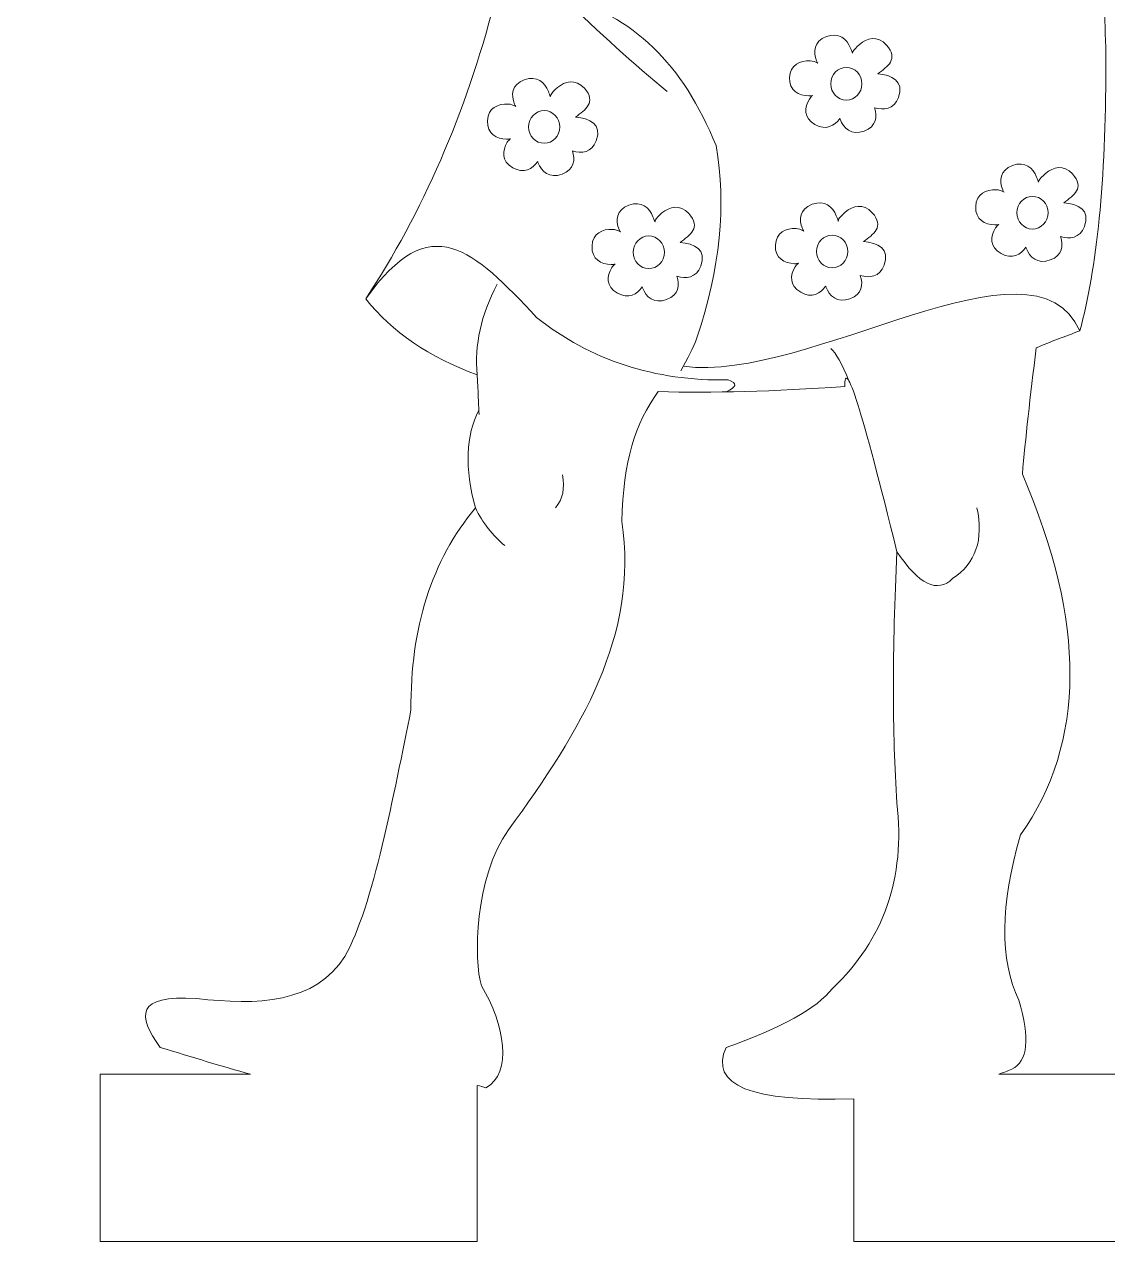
# Model space of a CAD drawing. Header units: centimetres. Extents: x -194 to -71, y -132 to -32.
# Drawn here: x -147.68 to -142.51, y -58.73 to -52.92 of the extents above; entities that cross this region are included whole.
import ezdxf

# ---------------------------------------------------------------- set-up
doc = ezdxf.new("R2010")
doc.units = ezdxf.units.CM
doc.header["$MEASUREMENT"] = 0
doc.layers.add('Layer 1', color=7, linetype='Continuous')

msp = doc.modelspace()

# ---------------------------------------------------------------- linework, layer by layer
at = {"layer": 'Layer 1', "color": 250, "lineweight": 20}
msp.add_open_spline([(-141.80799, -53.09588), (-141.64111, -53.12038), (-141.52923, -53.11214), (-141.47237, -53.07115), (-141.47237, -53.07115), (-141.46658, -53.00512), (-141.42081, -52.9313), (-141.33506, -52.84974), (-141.33506, -52.84974), (-141.22352, -52.7187), (-141.22908, -52.60597), (-141.35172, -52.51157), (-141.35172, -52.51157), (-141.45841, -52.38255), (-141.64424, -52.23359), (-141.62629, -52.12913), (-141.62629, -52.12913), (-141.58117, -51.73998), (-141.5757, -51.36731), (-141.62987, -50.99728), (-141.62987, -50.99728), (-141.59197, -50.99492), (-141.5331, -51.10387), (-141.49481, -51.0987), (-141.49481, -51.0987), (-141.45317, -51.11015), (-141.25241, -51.20742), (-141.20861, -51.20525), (-141.20861, -51.20525), (-141.21272, -51.19357), (-141.00339, -51.21226), (-141.00786, -51.20152), (-141.00786, -51.20152), (-140.72723, -51.14377), (-140.44417, -51.21312), (-140.44417, -51.21312), (-140.44417, -51.21312), (-140.36127, -51.26539), (-140.45853, -51.08039), (-140.38363, -51.03937), (-140.38363, -51.03937), (-140.35103, -51.02153), (-140.14413, -51.14837), (-140.11225, -51.13771), (-140.11225, -51.13771), (-140.05187, -51.13727), (-140.0802, -50.97036), (-140.00398, -50.91822), (-140.00398, -50.91822), (-140.00733, -50.91561), (-139.93165, -50.86477), (-139.93508, -50.86228), (-139.93508, -50.86228), (-139.84842, -50.8109), (-139.79724, -50.81005), (-139.7602, -50.74006), (-139.7602, -50.74006), (-139.7269, -50.72993), (-139.4367, -50.64122), (-139.39849, -50.61508), (-139.39849, -50.61508), (-139.42106, -50.59751), (-139.54807, -50.28778), (-139.5741, -50.27678), (-139.5741, -50.27678), (-139.56106, -50.21046), (-139.67431, -50.20307), (-139.69615, -50.10342), (-139.69615, -50.10342), (-139.7061, -50.05798), (-139.80931, -50.0249), (-139.84636, -50.00741), (-139.84636, -50.00741), (-139.84735, -50.00544), (-139.59653, -49.95937), (-139.56476, -49.89611), (-139.56476, -49.89611), (-139.56476, -49.89611), (-139.94398, -49.6959), (-139.94398, -49.6959), (-139.94398, -49.6959), (-139.89586, -49.61428), (-139.96392, -49.59579), (-139.95774, -49.5834), (-139.95774, -49.5834), (-139.98007, -49.5796), (-140.1246, -49.56837), (-140.14682, -49.56822), (-140.14682, -49.56822), (-140.19444, -49.53216), (-140.16548, -49.55152), (-140.23276, -49.52607), (-140.23276, -49.52607), (-140.2277, -49.51709), (-140.20715, -49.47426), (-140.20224, -49.46449), (-140.20224, -49.46449), (-140.24022, -49.458), (-140.20522, -49.28176), (-140.24286, -49.28589), (-140.24286, -49.28589), (-140.37755, -49.24956), (-140.39742, -49.1059), (-140.5934, -49.10277), (-140.5934, -49.10277), (-140.5701, -49.0959), (-141.09649, -49.09495), (-141.07442, -49.08382), (-141.07442, -49.08382), (-141.2049, -48.95041), (-141.43629, -48.94712), (-141.54592, -49.0359), (-141.54592, -49.0359), (-141.5145, -48.98629), (-141.51247, -49.01795), (-141.47416, -48.94172), (-141.47416, -48.94172), (-141.76979, -48.89127), (-141.48268, -48.89698), (-141.66688, -48.81841), (-141.66688, -48.81841), (-141.65649, -48.80208), (-141.78055, -48.72637), (-141.77086, -48.70705), (-141.77086, -48.70705), (-141.8148, -48.69955), (-141.9711, -48.94425), (-142.05781, -49.04512), (-142.05781, -49.04512), (-142.24201, -48.12336), (-142.31892, -48.09432), (-143.01573, -47.99866), (-143.01573, -47.99866), (-143.265, -47.81074), (-143.29327, -47.26369), (-143.19855, -47.15736), (-143.19855, -47.15736), (-143.07854, -47.14787), (-142.96068, -46.98147), (-142.96144, -46.64207), (-142.96144, -46.64207), (-142.9854, -46.54221), (-143.05196, -46.60798), (-143.09455, -46.57766), (-143.09455, -46.57766), (-143.131, -45.90653), (-143.47626, -45.65558), (-144.22188, -45.9295), (-144.22188, -45.9295), (-144.39253, -46.09946), (-144.4702, -46.35174), (-144.45486, -46.68636), (-144.45486, -46.68636), (-144.50127, -47.12342), (-144.4264, -47.42132), (-144.23024, -47.58009), (-144.23024, -47.58009), (-144.20326, -47.72473), (-144.19771, -47.61501), (-144.21363, -47.72267), (-144.21363, -47.72267), (-144.17886, -47.89569), (-144.27592, -47.90061), (-144.67121, -48.0389), (-144.67121, -48.0389), (-144.8523, -48.0246), (-145.14351, -48.30105), (-145.16206, -48.64277), (-145.16206, -48.64277), (-145.44435, -49.61717), (-145.52063, -50.17005), (-145.60721, -50.30137), (-145.60721, -50.30137), (-145.71123, -50.29725), (-145.94835, -50.2221), (-146.31856, -50.07594), (-146.31856, -50.07594), (-146.29998, -49.98395), (-146.33047, -49.90746), (-146.41009, -49.84648), (-146.41009, -49.84648), (-146.47376, -49.80491), (-146.5195, -49.71768), (-146.54735, -49.5848), (-146.54735, -49.5848), (-146.53402, -49.37562), (-146.59227, -49.29643), (-146.72206, -49.34727), (-146.72206, -49.34727), (-146.81252, -49.40091), (-146.81945, -49.4935), (-146.74288, -49.62505), (-146.74288, -49.62505), (-146.71353, -49.69631), (-146.70106, -49.75671), (-146.70542, -49.80621), (-146.70542, -49.80621), (-146.74456, -49.84969), (-146.83194, -49.86176), (-146.96751, -49.84246), (-146.96751, -49.84246), (-147.04566, -49.75187), (-147.23422, -49.69551), (-147.53327, -49.67336), (-147.53327, -49.67336), (-147.65363, -49.6796), (-147.68275, -49.73193), (-147.62061, -49.83036), (-147.62061, -49.83036), (-147.54121, -49.81591), (-147.39699, -49.84006), (-147.18799, -49.90283), (-147.18799, -49.90283), (-147.21571, -49.90283), (-147.26286, -49.90283), (-147.32942, -49.90283), (-147.32942, -49.90283), (-147.43904, -49.8907), (-147.48204, -49.93232), (-147.45837, -50.02763), (-147.45837, -50.02763), (-147.30903, -50.0024), (-147.17453, -50.01583), (-147.05486, -50.06788), (-147.05486, -50.06788), (-147.12417, -50.06384), (-147.19488, -50.0625), (-147.26702, -50.06386), (-147.26702, -50.06386), (-147.40358, -50.08878), (-147.40427, -50.19613), (-147.3003, -50.21685), (-147.3003, -50.21685), (-147.21638, -50.18001), (-147.08466, -50.19075), (-146.95502, -50.23697), (-146.95502, -50.23697), (-147.08299, -50.20487), (-147.47612, -50.33706), (-147.19005, -50.396), (-147.19005, -50.396), (-147.16495, -50.35572), (-147.02061, -50.37898), (-146.95154, -50.39452), (-146.95154, -50.39452), (-146.7649, -50.43643), (-146.55182, -50.51199), (-146.33936, -50.51476), (-146.33936, -50.51476), (-146.16362, -50.571), (-145.96533, -50.68238), (-145.74448, -50.84889), (-145.74448, -50.84889), (-145.44932, -50.95341), (-145.25796, -50.95208), (-145.17042, -50.84487), (-145.17042, -50.84487), (-145.23675, -51.16274), (-145.22566, -51.48477), (-145.13713, -51.81106), (-145.13713, -51.81106), (-145.2565, -51.80729), (-145.35634, -52.1401), (-145.43664, -52.80947), (-145.43664, -52.80947), (-145.57475, -53.34101), (-145.77997, -53.81339), (-146.05233, -54.22656), (-146.05233, -54.22656), (-145.92601, -54.38476), (-145.74855, -54.50554), (-145.51985, -54.58889), (-145.51985, -54.58889), (-145.51153, -54.75796), (-145.50877, -54.81431), (-145.51153, -54.75796), (-145.51153, -54.75796), (-145.57418, -54.8794), (-145.57974, -55.03507), (-145.52819, -55.22494), (-145.52819, -55.22494), (-145.73662, -55.47461), (-145.83922, -55.79669), (-145.83601, -56.19115), (-145.83601, -56.19115), (-145.91676, -56.58067), (-146.01659, -57.13357), (-146.15217, -57.36668), (-146.15217, -57.36668), (-146.29035, -57.59107), (-146.57322, -57.60181), (-146.85936, -57.56797), (-146.85936, -57.56797), (-147.15226, -57.54964), (-147.14391, -57.64896), (-147.03407, -57.80146), (-147.03407, -57.80146), (-146.87595, -57.84856), (-146.73539, -57.89388), (-146.60285, -57.92923), (-146.60285, -57.92923), (-146.60285, -57.92923), (-147.32057, -57.92923), (-147.32057, -57.92923), (-147.32057, -57.92923), (-147.32057, -57.92923), (-147.32057, -58.72923), (-147.32057, -58.72923), (-147.32057, -58.72923), (-147.32057, -58.72923), (-145.52057, -58.72923), (-145.52057, -58.72923), (-145.52057, -58.72923), (-145.52057, -58.72923), (-145.52057, -57.9834), (-145.52057, -57.9834), (-145.52057, -57.9834), (-145.50454, -57.986), (-145.49025, -57.98967), (-145.47826, -57.99472), (-145.47826, -57.99472), (-145.35079, -57.92643), (-145.38744, -57.69024), (-145.49968, -57.50758), (-145.49968, -57.50758), (-145.53673, -57.38594), (-145.53336, -56.98872), (-145.3701, -56.76281), (-145.3701, -56.76281), (-145.02121, -56.28273), (-144.74876, -55.83609), (-144.8282, -55.28912), (-144.8282, -55.28912), (-144.82282, -55.00049), (-144.76573, -54.82094), (-144.65461, -54.66942), (-144.65461, -54.66942), (-144.3993, -54.6764), (-144.10256, -54.66835), (-143.76439, -54.64526), (-143.76439, -54.64526), (-143.76371, -54.49661), (-143.6805, -54.75962), (-143.51479, -55.43431), (-143.51479, -55.43431), (-143.53715, -55.90135), (-143.53715, -56.30126), (-143.51479, -56.634), (-143.51479, -56.634), (-143.47425, -56.99166), (-143.57687, -57.28688), (-143.82263, -57.51968), (-143.82263, -57.51968), (-143.89755, -57.61537), (-144.06671, -57.70931), (-144.33014, -57.80148), (-144.33014, -57.80148), (-144.41412, -57.98259), (-144.21088, -58.06437), (-143.72057, -58.04683), (-143.72057, -58.04683), (-143.72057, -58.04683), (-143.72057, -58.72923), (-143.72057, -58.72923), (-143.72057, -58.72923), (-143.72057, -58.72923), (-141.92057, -58.72923), (-141.92057, -58.72923), (-141.92057, -58.72923), (-141.92057, -58.72923), (-141.92057, -57.92923), (-141.92057, -57.92923), (-141.92057, -57.92923), (-141.92057, -57.92923), (-143.02771, -57.92923), (-143.02771, -57.92923), (-143.02771, -57.92923), (-143.00683, -57.92188), (-142.98615, -57.91419), (-142.96569, -57.90615), (-142.96569, -57.90615), (-142.88931, -57.86846), (-142.87822, -57.7584), (-142.93241, -57.57605), (-142.93241, -57.57605), (-143.02485, -57.38453), (-143.02208, -57.1215), (-142.92408, -56.78699), (-142.92408, -56.78699), (-142.61253, -56.34493), (-142.60977, -55.77058), (-142.91577, -55.06394), (-142.91577, -55.06394), (-142.90084, -54.89736), (-142.87866, -54.69607), (-142.84921, -54.46006), (-142.84921, -54.46006), (-142.78305, -54.4323), (-142.7137, -54.40546), (-142.6412, -54.37955), (-142.6412, -54.37955), (-142.55917, -54.08187), (-142.51758, -53.66052), (-142.51642, -53.11546), (-142.51642, -53.11546), (-142.51768, -52.79202), (-142.55374, -52.42972), (-142.62459, -52.02851), (-142.62459, -52.02851), (-142.57864, -51.59104), (-142.89203, -51.33338), (-143.01563, -50.62752), (-143.01563, -50.62752), (-143.02642, -50.47208), (-143.03349, -50.40942), (-142.94713, -50.1774), (-142.94713, -50.1774), (-142.94366, -50.18123), (-142.92849, -50.21103), (-142.92484, -50.21497), (-142.92484, -50.21497), (-142.90041, -50.26312), (-142.82089, -50.34433), (-142.77863, -50.37895), (-142.77863, -50.37895), (-142.77622, -50.37381), (-142.68555, -50.35814), (-142.68335, -50.35309), (-142.68335, -50.35309), (-142.53979, -50.49179), (-142.6421, -50.70474), (-142.49117, -50.79066), (-142.49117, -50.79066), (-142.4588, -50.83031), (-142.40697, -50.86022), (-142.33561, -50.88037), (-142.33561, -50.88037), (-142.27212, -51.11759), (-142.16432, -51.39625), (-142.03809, -51.74264), (-142.03809, -51.74264), (-141.94801, -51.94991), (-141.94758, -52.15004), (-142.03678, -52.34306), (-142.03678, -52.34306), (-142.12156, -52.39996), (-142.14377, -52.50464), (-142.10335, -52.65708), (-142.10335, -52.65708), (-142.08377, -52.72412), (-142.0699, -52.77243), (-142.06174, -52.802), (-142.06174, -52.802), (-142.01905, -52.87969), (-141.97052, -52.91995), (-141.91614, -52.92277), (-141.91614, -52.92277), (-141.84849, -52.89944), (-141.83325, -52.85919), (-141.87037, -52.802), (-141.87037, -52.802), (-141.93234, -52.76094), (-141.95035, -52.69787), (-141.92445, -52.61279), (-141.92445, -52.61279), (-141.78491, -52.45914), (-141.69895, -52.46585), (-141.66654, -52.63292), (-141.66654, -52.63292), (-141.69796, -52.68976), (-141.71738, -52.77833), (-141.72479, -52.89861), (-141.72479, -52.89861), (-141.78024, -52.96721), (-141.86762, -52.9887), (-141.98685, -52.96302), (-141.98685, -52.96302), (-142.10049, -53.04253), (-142.04086, -53.08683), (-141.80799, -53.09588)], degree=3, knots=[0, 0, 0, 0, 0.0082645, 0.0082645, 0.0082645, 0.0082645, 0.0165289, 0.0165289, 0.0165289, 0.0165289, 0.0247934, 0.0247934, 0.0247934, 0.0247934, 0.0330579, 0.0330579, 0.0330579, 0.0330579, 0.0413223, 0.0413223, 0.0413223, 0.0413223, 0.0495868, 0.0495868, 0.0495868, 0.0495868, 0.0578512, 0.0578512, 0.0578512, 0.0578512, 0.0661157, 0.0661157, 0.0661157, 0.0661157, 0.0743802, 0.0743802, 0.0743802, 0.0743802, 0.0826446, 0.0826446, 0.0826446, 0.0826446, 0.0909091, 0.0909091, 0.0909091, 0.0909091, 0.0991736, 0.0991736, 0.0991736, 0.0991736, 0.107438, 0.107438, 0.107438, 0.107438, 0.1157025, 0.1157025, 0.1157025, 0.1157025, 0.1239669, 0.1239669, 0.1239669, 0.1239669, 0.1322314, 0.1322314, 0.1322314, 0.1322314, 0.1404959, 0.1404959, 0.1404959, 0.1404959, 0.1487603, 0.1487603, 0.1487603, 0.1487603, 0.1570248, 0.1570248, 0.1570248, 0.1570248, 0.1652893, 0.1652893, 0.1652893, 0.1652893, 0.1735537, 0.1735537, 0.1735537, 0.1735537, 0.1818182, 0.1818182, 0.1818182, 0.1818182, 0.1900826, 0.1900826, 0.1900826, 0.1900826, 0.1983471, 0.1983471, 0.1983471, 0.1983471, 0.2066116, 0.2066116, 0.2066116, 0.2066116, 0.214876, 0.214876, 0.214876, 0.214876, 0.2231405, 0.2231405, 0.2231405, 0.2231405, 0.231405, 0.231405, 0.231405, 0.231405, 0.2396694, 0.2396694, 0.2396694, 0.2396694, 0.2479339, 0.2479339, 0.2479339, 0.2479339, 0.2561983, 0.2561983, 0.2561983, 0.2561983, 0.2644628, 0.2644628, 0.2644628, 0.2644628, 0.2727273, 0.2727273, 0.2727273, 0.2727273, 0.2809917, 0.2809917, 0.2809917, 0.2809917, 0.2892562, 0.2892562, 0.2892562, 0.2892562, 0.2975207, 0.2975207, 0.2975207, 0.2975207, 0.3057851, 0.3057851, 0.3057851, 0.3057851, 0.3140496, 0.3140496, 0.3140496, 0.3140496, 0.322314, 0.322314, 0.322314, 0.322314, 0.3305785, 0.3305785, 0.3305785, 0.3305785, 0.338843, 0.338843, 0.338843, 0.338843, 0.3471074, 0.3471074, 0.3471074, 0.3471074, 0.3553719, 0.3553719, 0.3553719, 0.3553719, 0.3636364, 0.3636364, 0.3636364, 0.3636364, 0.3719008, 0.3719008, 0.3719008, 0.3719008, 0.3801653, 0.3801653, 0.3801653, 0.3801653, 0.3884298, 0.3884298, 0.3884298, 0.3884298, 0.3966942, 0.3966942, 0.3966942, 0.3966942, 0.4049587, 0.4049587, 0.4049587, 0.4049587, 0.4132231, 0.4132231, 0.4132231, 0.4132231, 0.4214876, 0.4214876, 0.4214876, 0.4214876, 0.4297521, 0.4297521, 0.4297521, 0.4297521, 0.4380165, 0.4380165, 0.4380165, 0.4380165, 0.446281, 0.446281, 0.446281, 0.446281, 0.4545455, 0.4545455, 0.4545455, 0.4545455, 0.4628099, 0.4628099, 0.4628099, 0.4628099, 0.4710744, 0.4710744, 0.4710744, 0.4710744, 0.4793388, 0.4793388, 0.4793388, 0.4793388, 0.4876033, 0.4876033, 0.4876033, 0.4876033, 0.4958678, 0.4958678, 0.4958678, 0.4958678, 0.5041322, 0.5041322, 0.5041322, 0.5041322, 0.5123967, 0.5123967, 0.5123967, 0.5123967, 0.5206612, 0.5206612, 0.5206612, 0.5206612, 0.5289256, 0.5289256, 0.5289256, 0.5289256, 0.5371901, 0.5371901, 0.5371901, 0.5371901, 0.5454545, 0.5454545, 0.5454545, 0.5454545, 0.553719, 0.553719, 0.553719, 0.553719, 0.5619835, 0.5619835, 0.5619835, 0.5619835, 0.5702479, 0.5702479, 0.5702479, 0.5702479, 0.5785124, 0.5785124, 0.5785124, 0.5785124, 0.5867769, 0.5867769, 0.5867769, 0.5867769, 0.5950413, 0.5950413, 0.5950413, 0.5950413, 0.6033058, 0.6033058, 0.6033058, 0.6033058, 0.6115702, 0.6115702, 0.6115702, 0.6115702, 0.6198347, 0.6198347, 0.6198347, 0.6198347, 0.6280992, 0.6280992, 0.6280992, 0.6280992, 0.6363636, 0.6363636, 0.6363636, 0.6363636, 0.6446281, 0.6446281, 0.6446281, 0.6446281, 0.6528926, 0.6528926, 0.6528926, 0.6528926, 0.661157, 0.661157, 0.661157, 0.661157, 0.6694215, 0.6694215, 0.6694215, 0.6694215, 0.677686, 0.677686, 0.677686, 0.677686, 0.6859504, 0.6859504, 0.6859504, 0.6859504, 0.6942149, 0.6942149, 0.6942149, 0.6942149, 0.7024793, 0.7024793, 0.7024793, 0.7024793, 0.7107438, 0.7107438, 0.7107438, 0.7107438, 0.7190083, 0.7190083, 0.7190083, 0.7190083, 0.7272727, 0.7272727, 0.7272727, 0.7272727, 0.7355372, 0.7355372, 0.7355372, 0.7355372, 0.7438017, 0.7438017, 0.7438017, 0.7438017, 0.7520661, 0.7520661, 0.7520661, 0.7520661, 0.7603306, 0.7603306, 0.7603306, 0.7603306, 0.768595, 0.768595, 0.768595, 0.768595, 0.7768595, 0.7768595, 0.7768595, 0.7768595, 0.785124, 0.785124, 0.785124, 0.785124, 0.7933884, 0.7933884, 0.7933884, 0.7933884, 0.8016529, 0.8016529, 0.8016529, 0.8016529, 0.8099174, 0.8099174, 0.8099174, 0.8099174, 0.8181818, 0.8181818, 0.8181818, 0.8181818, 0.8264463, 0.8264463, 0.8264463, 0.8264463, 0.8347107, 0.8347107, 0.8347107, 0.8347107, 0.8429752, 0.8429752, 0.8429752, 0.8429752, 0.8512397, 0.8512397, 0.8512397, 0.8512397, 0.8595041, 0.8595041, 0.8595041, 0.8595041, 0.8677686, 0.8677686, 0.8677686, 0.8677686, 0.8760331, 0.8760331, 0.8760331, 0.8760331, 0.8842975, 0.8842975, 0.8842975, 0.8842975, 0.892562, 0.892562, 0.892562, 0.892562, 0.9008264, 0.9008264, 0.9008264, 0.9008264, 0.9090909, 0.9090909, 0.9090909, 0.9090909, 0.9173554, 0.9173554, 0.9173554, 0.9173554, 0.9256198, 0.9256198, 0.9256198, 0.9256198, 0.9338843, 0.9338843, 0.9338843, 0.9338843, 0.9421488, 0.9421488, 0.9421488, 0.9421488, 0.9504132, 0.9504132, 0.9504132, 0.9504132, 0.9586777, 0.9586777, 0.9586777, 0.9586777, 0.9669421, 0.9669421, 0.9669421, 0.9669421, 0.9752066, 0.9752066, 0.9752066, 0.9752066, 0.9834711, 0.9834711, 0.9834711, 0.9834711, 1, 1, 1, 1], dxfattribs=at)
at = {"layer": 'Layer 1', "color": 242, "lineweight": 20}
for points, knots in [([(-144.61173, -53.23678), (-144.77017, -53.10585), (-144.93656, -52.95555), (-145.11092, -52.78589), (-145.11092, -52.78589), (-144.77963, -52.86934), (-144.53558, -53.10552), (-144.37878, -53.49443), (-144.37878, -53.49443), (-144.32888, -53.77671), (-144.35938, -54.08268), (-144.47028, -54.41232), (-144.47028, -54.41232), (-144.48872, -54.46171), (-144.51437, -54.51404), (-144.54724, -54.56933)], [0, 0, 0, 0, 0.2, 0.2, 0.2, 0.2, 0.4, 0.4, 0.4, 0.4, 0.6, 0.6, 0.6, 0.6, 1, 1, 1, 1]), ([(-143.62209, -53.31329), (-143.60726, -53.35535), (-143.61255, -53.40318), (-143.67143, -53.42467), (-143.67143, -53.42467), (-143.73238, -53.44693), (-143.76948, -53.41127), (-143.78628, -53.3682), (-143.78628, -53.3682), (-143.78679, -53.36688), (-143.78725, -53.36555), (-143.78765, -53.3642), (-143.78765, -53.3642), (-143.81242, -53.40013), (-143.85343, -53.42399), (-143.90622, -53.39393), (-143.90622, -53.39393), (-143.96238, -53.36196), (-143.95697, -53.31163), (-143.93285, -53.27195), (-143.93285, -53.27195), (-143.92905, -53.26569), (-143.92385, -53.26024), (-143.91753, -53.25521), (-143.91753, -53.25521), (-143.92374, -53.25679), (-143.92982, -53.25757), (-143.93586, -53.25734), (-143.93586, -53.25734), (-143.98339, -53.2555), (-144.03005, -53.23265), (-144.02744, -53.16965), (-144.02744, -53.16965), (-144.02484, -53.10666), (-143.97643, -53.08751), (-143.9289, -53.08935), (-143.9289, -53.08935), (-143.91674, -53.08982), (-143.90475, -53.09441), (-143.89207, -53.1014), (-143.89207, -53.1014), (-143.89464, -53.09775), (-143.89676, -53.09397), (-143.89836, -53.08999), (-143.89836, -53.08999), (-143.91557, -53.04708), (-143.91256, -52.99656), (-143.85182, -52.97373), (-143.85182, -52.97373), (-143.7911, -52.9509), (-143.75364, -52.98621), (-143.73641, -53.02912), (-143.73641, -53.02912), (-143.73284, -53.038), (-143.72984, -53.04614), (-143.72744, -53.0536), (-143.72744, -53.0536), (-143.7262, -53.05751), (-143.72676, -53.048), (-143.72676, -53.048), (-143.72676, -53.048), (-143.71932, -53.03626), (-143.70857, -53.02377), (-143.69349, -53.01107), (-143.69349, -53.01107), (-143.6576, -52.98087), (-143.60744, -52.96652), (-143.56469, -53.0141), (-143.56469, -53.0141), (-143.50426, -53.08135), (-143.56088, -53.1176), (-143.60641, -53.15139), (-143.60641, -53.15139), (-143.54049, -53.15696), (-143.4779, -53.18579), (-143.50778, -53.26448), (-143.50778, -53.26448), (-143.52943, -53.32148), (-143.57859, -53.32714), (-143.62209, -53.31329)], [0, 0, 0, 0, 0.047619, 0.047619, 0.047619, 0.047619, 0.0952381, 0.0952381, 0.0952381, 0.0952381, 0.1428571, 0.1428571, 0.1428571, 0.1428571, 0.1904762, 0.1904762, 0.1904762, 0.1904762, 0.2380952, 0.2380952, 0.2380952, 0.2380952, 0.2857143, 0.2857143, 0.2857143, 0.2857143, 0.3333333, 0.3333333, 0.3333333, 0.3333333, 0.3809524, 0.3809524, 0.3809524, 0.3809524, 0.4285714, 0.4285714, 0.4285714, 0.4285714, 0.4761905, 0.4761905, 0.4761905, 0.4761905, 0.5238095, 0.5238095, 0.5238095, 0.5238095, 0.5714286, 0.5714286, 0.5714286, 0.5714286, 0.6190476, 0.6190476, 0.6190476, 0.6190476, 0.6666667, 0.6666667, 0.6666667, 0.6666667, 0.7142857, 0.7142857, 0.7142857, 0.7142857, 0.7619048, 0.7619048, 0.7619048, 0.7619048, 0.8095238, 0.8095238, 0.8095238, 0.8095238, 0.8571429, 0.8571429, 0.8571429, 0.8571429, 0.9047619, 0.9047619, 0.9047619, 0.9047619, 1, 1, 1, 1]), ([(-143.75638, -53.12088), (-143.71526, -53.12088), (-143.68193, -53.15582), (-143.68193, -53.19893), (-143.68193, -53.19893), (-143.68193, -53.24204), (-143.71526, -53.27699), (-143.75638, -53.27699), (-143.75638, -53.27699), (-143.7975, -53.27699), (-143.83084, -53.24204), (-143.83084, -53.19893), (-143.83084, -53.19893), (-143.83084, -53.15582), (-143.7975, -53.12088), (-143.75638, -53.12088)], [0, 0, 0, 0, 0.2, 0.2, 0.2, 0.2, 0.4, 0.4, 0.4, 0.4, 0.6, 0.6, 0.6, 0.6, 1, 1, 1, 1]), ([(-145.06522, -53.51973), (-145.05039, -53.56178), (-145.05568, -53.60961), (-145.11456, -53.63111), (-145.11456, -53.63111), (-145.17551, -53.65337), (-145.21262, -53.61771), (-145.22941, -53.57464), (-145.22941, -53.57464), (-145.22992, -53.57332), (-145.23038, -53.57199), (-145.23078, -53.57064), (-145.23078, -53.57064), (-145.25555, -53.60657), (-145.29656, -53.63042), (-145.34936, -53.60036), (-145.34936, -53.60036), (-145.40551, -53.56839), (-145.4001, -53.51806), (-145.37598, -53.47838), (-145.37598, -53.47838), (-145.37218, -53.47213), (-145.36698, -53.46667), (-145.36066, -53.46165), (-145.36066, -53.46165), (-145.36687, -53.46322), (-145.37295, -53.46401), (-145.37899, -53.46378), (-145.37899, -53.46378), (-145.42652, -53.46194), (-145.47318, -53.43909), (-145.47058, -53.37609), (-145.47058, -53.37609), (-145.46797, -53.3131), (-145.41957, -53.29395), (-145.37203, -53.29579), (-145.37203, -53.29579), (-145.35987, -53.29626), (-145.34788, -53.30085), (-145.3352, -53.30784), (-145.3352, -53.30784), (-145.33777, -53.30419), (-145.33989, -53.30041), (-145.34149, -53.29643), (-145.34149, -53.29643), (-145.35871, -53.25352), (-145.35569, -53.20299), (-145.29495, -53.18016), (-145.29495, -53.18016), (-145.23423, -53.15734), (-145.19677, -53.19265), (-145.17954, -53.23555), (-145.17954, -53.23555), (-145.17597, -53.24443), (-145.17297, -53.25258), (-145.17058, -53.26004), (-145.17058, -53.26004), (-145.16933, -53.26394), (-145.16989, -53.25444), (-145.16989, -53.25444), (-145.16989, -53.25444), (-145.16246, -53.2427), (-145.1517, -53.2302), (-145.13662, -53.21751), (-145.13662, -53.21751), (-145.10073, -53.18731), (-145.05057, -53.17296), (-145.00782, -53.22054), (-145.00782, -53.22054), (-144.94739, -53.28779), (-145.00401, -53.32404), (-145.04954, -53.35783), (-145.04954, -53.35783), (-144.98362, -53.3634), (-144.92103, -53.39222), (-144.95092, -53.47092), (-144.95092, -53.47092), (-144.97256, -53.52792), (-145.02172, -53.53358), (-145.06522, -53.51973)], [0, 0, 0, 0, 0.047619, 0.047619, 0.047619, 0.047619, 0.0952381, 0.0952381, 0.0952381, 0.0952381, 0.1428571, 0.1428571, 0.1428571, 0.1428571, 0.1904762, 0.1904762, 0.1904762, 0.1904762, 0.2380952, 0.2380952, 0.2380952, 0.2380952, 0.2857143, 0.2857143, 0.2857143, 0.2857143, 0.3333333, 0.3333333, 0.3333333, 0.3333333, 0.3809524, 0.3809524, 0.3809524, 0.3809524, 0.4285714, 0.4285714, 0.4285714, 0.4285714, 0.4761905, 0.4761905, 0.4761905, 0.4761905, 0.5238095, 0.5238095, 0.5238095, 0.5238095, 0.5714286, 0.5714286, 0.5714286, 0.5714286, 0.6190476, 0.6190476, 0.6190476, 0.6190476, 0.6666667, 0.6666667, 0.6666667, 0.6666667, 0.7142857, 0.7142857, 0.7142857, 0.7142857, 0.7619048, 0.7619048, 0.7619048, 0.7619048, 0.8095238, 0.8095238, 0.8095238, 0.8095238, 0.8571429, 0.8571429, 0.8571429, 0.8571429, 0.9047619, 0.9047619, 0.9047619, 0.9047619, 1, 1, 1, 1]), ([(-145.19951, -53.32731), (-145.15839, -53.32731), (-145.12506, -53.36226), (-145.12506, -53.40537), (-145.12506, -53.40537), (-145.12506, -53.44848), (-145.15839, -53.48343), (-145.19951, -53.48343), (-145.19951, -53.48343), (-145.24063, -53.48343), (-145.27397, -53.44848), (-145.27397, -53.40537), (-145.27397, -53.40537), (-145.27397, -53.36226), (-145.24063, -53.32731), (-145.19951, -53.32731)], [0, 0, 0, 0, 0.2, 0.2, 0.2, 0.2, 0.4, 0.4, 0.4, 0.4, 0.6, 0.6, 0.6, 0.6, 1, 1, 1, 1]), ([(-142.73321, -53.92915), (-142.71838, -53.97121), (-142.72368, -54.01903), (-142.78256, -54.04053), (-142.78256, -54.04053), (-142.84351, -54.06279), (-142.88061, -54.02713), (-142.89741, -53.98406), (-142.89741, -53.98406), (-142.89792, -53.98274), (-142.89838, -53.98141), (-142.89878, -53.98006), (-142.89878, -53.98006), (-142.92354, -54.01599), (-142.96456, -54.03984), (-143.01735, -54.00979), (-143.01735, -54.00979), (-143.0735, -53.97782), (-143.0681, -53.92749), (-143.04397, -53.8878), (-143.04397, -53.8878), (-143.04017, -53.88155), (-143.03497, -53.87609), (-143.02866, -53.87107), (-143.02866, -53.87107), (-143.03487, -53.87264), (-143.04095, -53.87343), (-143.04699, -53.8732), (-143.04699, -53.8732), (-143.09452, -53.87136), (-143.14118, -53.84851), (-143.13857, -53.78551), (-143.13857, -53.78551), (-143.13596, -53.72252), (-143.08756, -53.70337), (-143.04003, -53.70521), (-143.04003, -53.70521), (-143.02787, -53.70568), (-143.01588, -53.71027), (-143.00319, -53.71726), (-143.00319, -53.71726), (-143.00577, -53.71361), (-143.00789, -53.70983), (-143.00948, -53.70585), (-143.00948, -53.70585), (-143.0267, -53.66294), (-143.02368, -53.61242), (-142.96295, -53.58958), (-142.96295, -53.58958), (-142.90223, -53.56676), (-142.86477, -53.60207), (-142.84754, -53.64498), (-142.84754, -53.64498), (-142.84397, -53.65386), (-142.84096, -53.662), (-142.83857, -53.66946), (-142.83857, -53.66946), (-142.83732, -53.67337), (-142.83789, -53.66386), (-142.83789, -53.66386), (-142.83789, -53.66386), (-142.83045, -53.65212), (-142.8197, -53.63963), (-142.80462, -53.62693), (-142.80462, -53.62693), (-142.76873, -53.59673), (-142.71857, -53.58238), (-142.67582, -53.62996), (-142.67582, -53.62996), (-142.61539, -53.69721), (-142.67201, -53.73346), (-142.71754, -53.76725), (-142.71754, -53.76725), (-142.65162, -53.77282), (-142.58903, -53.80165), (-142.61891, -53.88034), (-142.61891, -53.88034), (-142.64056, -53.93734), (-142.68972, -53.943), (-142.73321, -53.92915)], [0, 0, 0, 0, 0.047619, 0.047619, 0.047619, 0.047619, 0.0952381, 0.0952381, 0.0952381, 0.0952381, 0.1428571, 0.1428571, 0.1428571, 0.1428571, 0.1904762, 0.1904762, 0.1904762, 0.1904762, 0.2380952, 0.2380952, 0.2380952, 0.2380952, 0.2857143, 0.2857143, 0.2857143, 0.2857143, 0.3333333, 0.3333333, 0.3333333, 0.3333333, 0.3809524, 0.3809524, 0.3809524, 0.3809524, 0.4285714, 0.4285714, 0.4285714, 0.4285714, 0.4761905, 0.4761905, 0.4761905, 0.4761905, 0.5238095, 0.5238095, 0.5238095, 0.5238095, 0.5714286, 0.5714286, 0.5714286, 0.5714286, 0.6190476, 0.6190476, 0.6190476, 0.6190476, 0.6666667, 0.6666667, 0.6666667, 0.6666667, 0.7142857, 0.7142857, 0.7142857, 0.7142857, 0.7619048, 0.7619048, 0.7619048, 0.7619048, 0.8095238, 0.8095238, 0.8095238, 0.8095238, 0.8571429, 0.8571429, 0.8571429, 0.8571429, 0.9047619, 0.9047619, 0.9047619, 0.9047619, 1, 1, 1, 1]), ([(-144.56582, -54.11844), (-144.55098, -54.1605), (-144.55628, -54.20832), (-144.61516, -54.22982), (-144.61516, -54.22982), (-144.67611, -54.25208), (-144.71321, -54.21642), (-144.73001, -54.17335), (-144.73001, -54.17335), (-144.73052, -54.17203), (-144.73098, -54.1707), (-144.73138, -54.16935), (-144.73138, -54.16935), (-144.75615, -54.20528), (-144.79716, -54.22913), (-144.84995, -54.19908), (-144.84995, -54.19908), (-144.9061, -54.16711), (-144.9007, -54.11678), (-144.87657, -54.07709), (-144.87657, -54.07709), (-144.87278, -54.07084), (-144.86758, -54.06538), (-144.86126, -54.06036), (-144.86126, -54.06036), (-144.86747, -54.06193), (-144.87355, -54.06272), (-144.87959, -54.06249), (-144.87959, -54.06249), (-144.92712, -54.06065), (-144.97378, -54.0378), (-144.97117, -53.9748), (-144.97117, -53.9748), (-144.96856, -53.91181), (-144.92016, -53.89266), (-144.87263, -53.8945), (-144.87263, -53.8945), (-144.86047, -53.89497), (-144.84848, -53.89956), (-144.83579, -53.90655), (-144.83579, -53.90655), (-144.83837, -53.9029), (-144.84049, -53.89912), (-144.84209, -53.89514), (-144.84209, -53.89514), (-144.8593, -53.85223), (-144.85628, -53.8017), (-144.79555, -53.77887), (-144.79555, -53.77887), (-144.73483, -53.75605), (-144.69737, -53.79136), (-144.68014, -53.83427), (-144.68014, -53.83427), (-144.67657, -53.84314), (-144.67357, -53.85129), (-144.67117, -53.85875), (-144.67117, -53.85875), (-144.66992, -53.86266), (-144.67049, -53.85315), (-144.67049, -53.85315), (-144.67049, -53.85315), (-144.66305, -53.84141), (-144.6523, -53.82892), (-144.63722, -53.81622), (-144.63722, -53.81622), (-144.60133, -53.78602), (-144.55117, -53.77167), (-144.50842, -53.81925), (-144.50842, -53.81925), (-144.44799, -53.8865), (-144.50461, -53.92275), (-144.55014, -53.95654), (-144.55014, -53.95654), (-144.48422, -53.96211), (-144.42163, -53.99094), (-144.45151, -54.06963), (-144.45151, -54.06963), (-144.47316, -54.12663), (-144.52232, -54.13229), (-144.56582, -54.11844)], [0, 0, 0, 0, 0.047619, 0.047619, 0.047619, 0.047619, 0.0952381, 0.0952381, 0.0952381, 0.0952381, 0.1428571, 0.1428571, 0.1428571, 0.1428571, 0.1904762, 0.1904762, 0.1904762, 0.1904762, 0.2380952, 0.2380952, 0.2380952, 0.2380952, 0.2857143, 0.2857143, 0.2857143, 0.2857143, 0.3333333, 0.3333333, 0.3333333, 0.3333333, 0.3809524, 0.3809524, 0.3809524, 0.3809524, 0.4285714, 0.4285714, 0.4285714, 0.4285714, 0.4761905, 0.4761905, 0.4761905, 0.4761905, 0.5238095, 0.5238095, 0.5238095, 0.5238095, 0.5714286, 0.5714286, 0.5714286, 0.5714286, 0.6190476, 0.6190476, 0.6190476, 0.6190476, 0.6666667, 0.6666667, 0.6666667, 0.6666667, 0.7142857, 0.7142857, 0.7142857, 0.7142857, 0.7619048, 0.7619048, 0.7619048, 0.7619048, 0.8095238, 0.8095238, 0.8095238, 0.8095238, 0.8571429, 0.8571429, 0.8571429, 0.8571429, 0.9047619, 0.9047619, 0.9047619, 0.9047619, 1, 1, 1, 1]), ([(-143.69, -54.11434), (-143.67517, -54.1564), (-143.68046, -54.20422), (-143.73935, -54.22572), (-143.73935, -54.22572), (-143.80029, -54.24798), (-143.8374, -54.21232), (-143.85419, -54.16925), (-143.85419, -54.16925), (-143.8547, -54.16793), (-143.85516, -54.1666), (-143.85557, -54.16525), (-143.85557, -54.16525), (-143.88033, -54.20118), (-143.92134, -54.22503), (-143.97414, -54.19498), (-143.97414, -54.19498), (-144.03029, -54.163), (-144.02488, -54.11267), (-144.00076, -54.07299), (-144.00076, -54.07299), (-143.99696, -54.06674), (-143.99176, -54.06128), (-143.98545, -54.05626), (-143.98545, -54.05626), (-143.99165, -54.05783), (-143.99773, -54.05862), (-144.00377, -54.05839), (-144.00377, -54.05839), (-144.05131, -54.05655), (-144.09797, -54.0337), (-144.09536, -53.9707), (-144.09536, -53.9707), (-144.09275, -53.90771), (-144.04435, -53.88856), (-143.99681, -53.8904), (-143.99681, -53.8904), (-143.98465, -53.89087), (-143.97267, -53.89546), (-143.95998, -53.90245), (-143.95998, -53.90245), (-143.96255, -53.8988), (-143.96468, -53.89502), (-143.96627, -53.89104), (-143.96627, -53.89104), (-143.98349, -53.84813), (-143.98047, -53.7976), (-143.91973, -53.77477), (-143.91973, -53.77477), (-143.85901, -53.75195), (-143.82155, -53.78726), (-143.80432, -53.83016), (-143.80432, -53.83016), (-143.80076, -53.83904), (-143.79775, -53.84719), (-143.79536, -53.85465), (-143.79536, -53.85465), (-143.79411, -53.85856), (-143.79467, -53.84905), (-143.79467, -53.84905), (-143.79467, -53.84905), (-143.78724, -53.83731), (-143.77649, -53.82481), (-143.7614, -53.81212), (-143.7614, -53.81212), (-143.72552, -53.78192), (-143.67536, -53.76757), (-143.63261, -53.81515), (-143.63261, -53.81515), (-143.57217, -53.8824), (-143.6288, -53.91865), (-143.67432, -53.95244), (-143.67432, -53.95244), (-143.60841, -53.95801), (-143.54582, -53.98683), (-143.5757, -54.06553), (-143.5757, -54.06553), (-143.59734, -54.12253), (-143.64651, -54.12819), (-143.69, -54.11434)], [0, 0, 0, 0, 0.047619, 0.047619, 0.047619, 0.047619, 0.0952381, 0.0952381, 0.0952381, 0.0952381, 0.1428571, 0.1428571, 0.1428571, 0.1428571, 0.1904762, 0.1904762, 0.1904762, 0.1904762, 0.2380952, 0.2380952, 0.2380952, 0.2380952, 0.2857143, 0.2857143, 0.2857143, 0.2857143, 0.3333333, 0.3333333, 0.3333333, 0.3333333, 0.3809524, 0.3809524, 0.3809524, 0.3809524, 0.4285714, 0.4285714, 0.4285714, 0.4285714, 0.4761905, 0.4761905, 0.4761905, 0.4761905, 0.5238095, 0.5238095, 0.5238095, 0.5238095, 0.5714286, 0.5714286, 0.5714286, 0.5714286, 0.6190476, 0.6190476, 0.6190476, 0.6190476, 0.6666667, 0.6666667, 0.6666667, 0.6666667, 0.7142857, 0.7142857, 0.7142857, 0.7142857, 0.7619048, 0.7619048, 0.7619048, 0.7619048, 0.8095238, 0.8095238, 0.8095238, 0.8095238, 0.8571429, 0.8571429, 0.8571429, 0.8571429, 0.9047619, 0.9047619, 0.9047619, 0.9047619, 1, 1, 1, 1]), ([(-142.86751, -53.73673), (-142.82639, -53.73673), (-142.79305, -53.77168), (-142.79305, -53.81479), (-142.79305, -53.81479), (-142.79305, -53.8579), (-142.82639, -53.89285), (-142.86751, -53.89285), (-142.86751, -53.89285), (-142.90863, -53.89285), (-142.94196, -53.8579), (-142.94196, -53.81479), (-142.94196, -53.81479), (-142.94196, -53.77168), (-142.90863, -53.73673), (-142.86751, -53.73673)], [0, 0, 0, 0, 0.2, 0.2, 0.2, 0.2, 0.4, 0.4, 0.4, 0.4, 0.6, 0.6, 0.6, 0.6, 1, 1, 1, 1]), ([(-146.05233, -54.22656), (-145.74135, -53.78902), (-145.53821, -53.99179), (-145.23571, -54.3157), (-145.23571, -54.3157), (-144.97742, -54.51984), (-144.67235, -54.61915), (-144.32052, -54.61361), (-144.32052, -54.61361), (-144.27571, -54.62959), (-144.27917, -54.6486), (-144.33088, -54.67062)], [0, 0, 0, 0, 0.25, 0.25, 0.25, 0.25, 0.5, 0.5, 0.5, 0.5, 1, 1, 1, 1]), ([(-144.70011, -53.92602), (-144.65899, -53.92602), (-144.62566, -53.96097), (-144.62566, -54.00408), (-144.62566, -54.00408), (-144.62566, -54.04719), (-144.65899, -54.08214), (-144.70011, -54.08214), (-144.70011, -54.08214), (-144.74123, -54.08214), (-144.77457, -54.04719), (-144.77457, -54.00408), (-144.77457, -54.00408), (-144.77457, -53.96097), (-144.74123, -53.92602), (-144.70011, -53.92602)], [0, 0, 0, 0, 0.2, 0.2, 0.2, 0.2, 0.4, 0.4, 0.4, 0.4, 0.6, 0.6, 0.6, 0.6, 1, 1, 1, 1]), ([(-143.8243, -53.92192), (-143.78318, -53.92192), (-143.74984, -53.95687), (-143.74984, -53.99998), (-143.74984, -53.99998), (-143.74984, -54.04309), (-143.78318, -54.07804), (-143.8243, -54.07804), (-143.8243, -54.07804), (-143.86542, -54.07804), (-143.89875, -54.04309), (-143.89875, -53.99998), (-143.89875, -53.99998), (-143.89875, -53.95687), (-143.86542, -53.92192), (-143.8243, -53.92192)], [0, 0, 0, 0, 0.2, 0.2, 0.2, 0.2, 0.4, 0.4, 0.4, 0.4, 0.6, 0.6, 0.6, 0.6, 1, 1, 1, 1]), ([(-143.5148, -55.43432), (-143.40938, -55.5916), (-143.32072, -55.63412), (-143.24882, -55.56189), (-143.24882, -55.56189), (-143.13869, -55.48988), (-143.09986, -55.37715), (-143.13234, -55.22372)], [0, 0, 0, 0, 0.3333333, 0.3333333, 0.3333333, 0.3333333, 1, 1, 1, 1])]:
    msp.add_open_spline(points, degree=3, knots=knots, dxfattribs=at)
for points in [[(-144.53489, -54.5481), (-143.93548, -54.63032), (-142.86169, -53.87363), (-142.64122, -54.37955)], [(-145.51986, -54.58888), (-145.53315, -54.44693), (-145.50136, -54.30291), (-145.42447, -54.15681)], [(-143.83123, -54.46281), (-143.80682, -54.484), (-143.77775, -54.5357), (-143.744, -54.61792)], [(-145.11248, -55.06672), (-145.0999, -55.13132), (-145.111, -55.18366), (-145.14576, -55.22372)], [(-145.52819, -55.22495), (-145.49348, -55.29618), (-145.44643, -55.35615), (-145.38704, -55.40488)]]:
    msp.add_open_spline(points, degree=3, dxfattribs=at)

doc.saveas('drawing.dxf')
